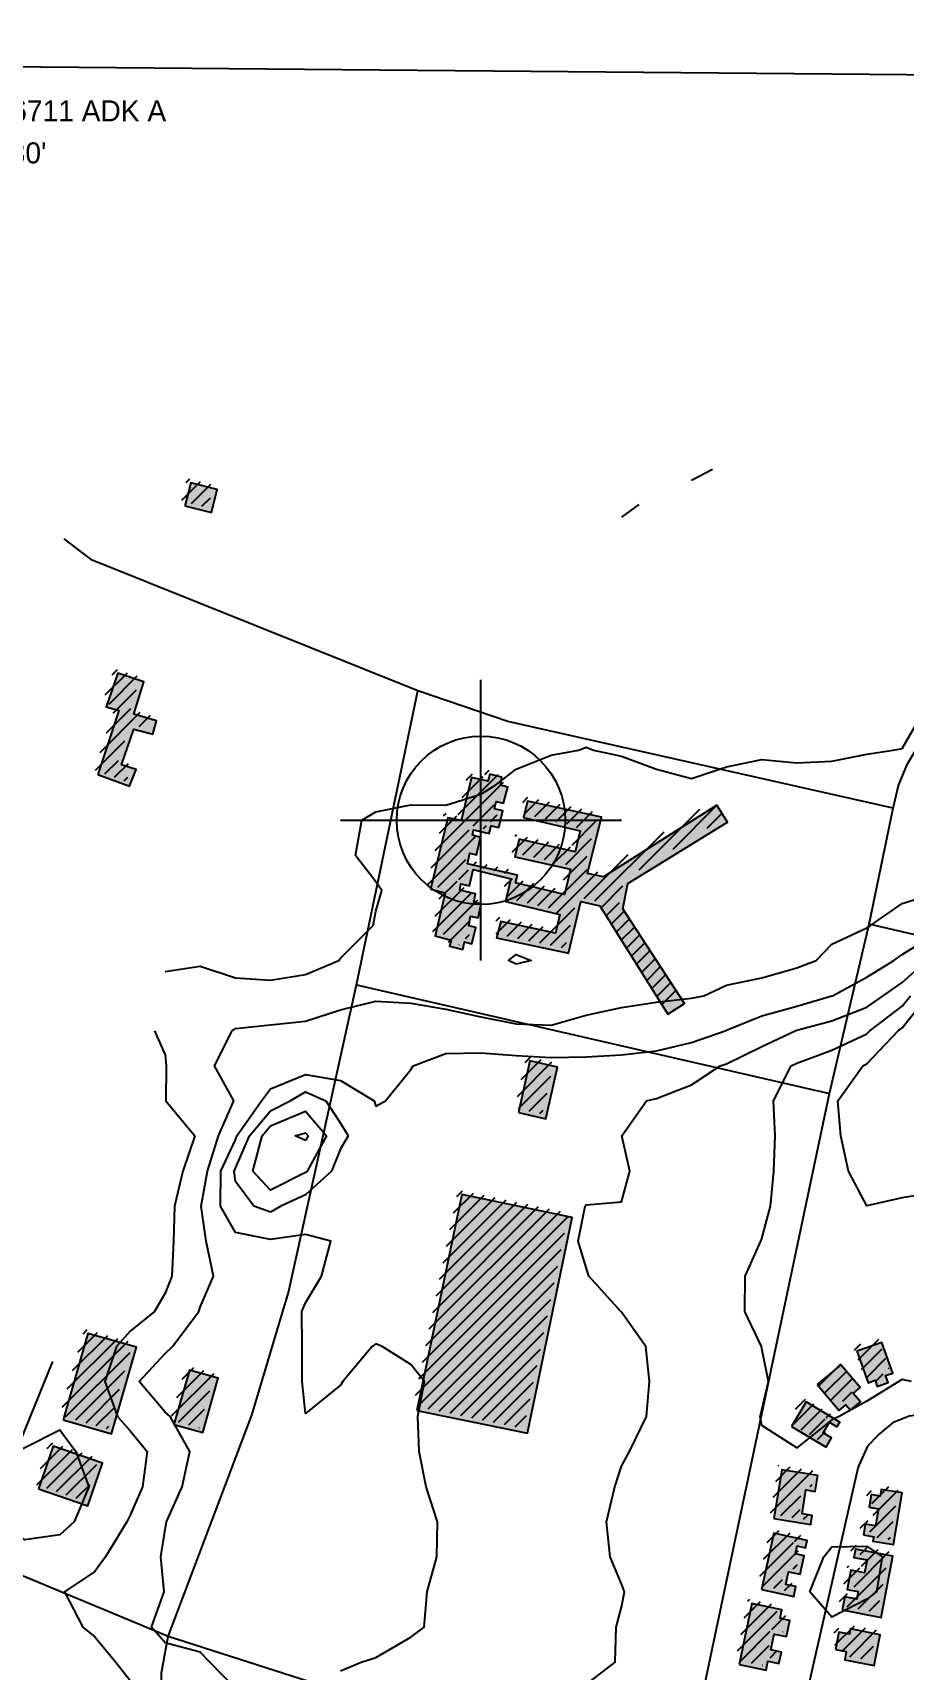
# Model space of a CAD drawing. Extents: x -12748497 to 5449789, y 79630 to 14464147.
# Drawn here: x 3135302 to 3136792, y 319705 to 322506 of the extents above; entities that cross this region are included whole.
import ezdxf

# ---------------------------------------------------------------- set-up
doc = ezdxf.new("R2010")
doc.units = 21
for name, color, linetype in [('BM_LABELS', 2, 'Continuous'), ('BUILDINGS', 9, 'Continuous'), ('CL_LOCAL', 4, 'Continuous'), ('CL_MAJOR', 2, 'Continuous'), ('CONTOUR_INDEX', 150, 'Continuous'), ('CONTOUR_MAJOR', 92, 'Continuous'), ('PLSS_QQ', 8, 'Continuous'), ('PLSS_SECTION', 7, 'Continuous')]:
    doc.layers.add(name, color=color, linetype=linetype)

msp = doc.modelspace()

# ---------------------------------------------------------------- hatches: boundary and pattern name
at = {"layer": 'BUILDINGS_HATCH'}
for points in [[(3135562.5, 321696.4), (3135607.7, 321685), (3135617.6, 321724.2), (3135572.4, 321735.6)], [(3135413.4, 321236.5), (3135467.7, 321216.6), (3135479.2, 321245.5), (3135453.8, 321253), (3135475.2, 321314.4), (3135507.3, 321305.7), (3135513.6, 321328.6), (3135475.2, 321339.9), (3135492.4, 321395.3), (3135447.7, 321410.2), (3135427.7, 321352.4), (3135449.5, 321346.1)], [(3135982.2, 321040.4), (3136007.6, 321034.1), (3135990, 320960.5), (3136017.8, 320953.6), (3136014.7, 320942.8), (3136037.6, 320937.2), (3136040.2, 320950.4), (3136052.9, 320947.3), (3136059.8, 320975), (3136047.7, 320978.1), (3136050.9, 320994.5), (3136063.6, 320991.3), (3136069.2, 321015.4), (3136056.5, 321018), (3136059.1, 321032.4), (3136032.5, 321038.7), (3136034.4, 321049.6), (3136048.9, 321046.4), (3136055.2, 321074.2), (3136119.9, 321058.5), (3136110.5, 321019.3), (3136203.6, 320997.3), (3136196.1, 320965.3), (3136102.3, 320985.5), (3136095.4, 320957.2), (3136218.2, 320931.3), (3136239.6, 321019.4), (3136271.6, 321011.8), (3136388.2, 320827), (3136416.8, 320844.9), (3136311, 321007.2), (3136319.8, 321050.1), (3136490.4, 321155), (3136471.9, 321184.1), (3136278.1, 321061.4), (3136250.9, 321067.6), (3136274.8, 321163.5), (3136148.4, 321191.3), (3136141.5, 321162.9), (3136238.2, 321140.3), (3136229.4, 321104.6), (3136133.9, 321126.1), (3136126.3, 321095.9), (3136221.9, 321074.5), (3136211.2, 321031.7), (3136127.7, 321051.2), (3136130.9, 321064.4), (3136045.6, 321083.9), (3136049.4, 321102.1), (3136060.9, 321099.5), (3136067.8, 321129.1), (3136053.9, 321132.9), (3136055.8, 321141.9), (3136082.4, 321135.6), (3136086.2, 321148.9), (3136098.9, 321146.3), (3136105.8, 321174.7), (3136091.9, 321177.9), (3136094.4, 321190.5), (3136107.1, 321187.4), (3136114.7, 321215.1), (3136102, 321218.2), (3136104.5, 321232.1), (3136083.9, 321237.1), (3136080.2, 321225.1), (3136052.4, 321231.4), (3136034.8, 321157.8), (3136011.8, 321162.8)], [(3136132.6, 320658.4), (3136179.5, 320648), (3136199.3, 320736.2), (3136152.4, 320746.7)], [(3135958.8, 320149), (3136147.9, 320109.8), (3136224.8, 320479), (3136035.6, 320518.1)], [(3135354.3, 320132.6), (3135436.9, 320109), (3135479.3, 320256.9), (3135396.6, 320280.4)], [(3136711.1, 320250.1), (3136730.5, 320196.1), (3136742.5, 320200.5), (3136746.3, 320189.9), (3136764.8, 320196.5), (3136760.4, 320208.5), (3136772.7, 320212.9), (3136753.9, 320265.4)], [(3135543.7, 320124.8), (3135592.8, 320111), (3135619.3, 320204), (3135570.2, 320217.9)], [(3136643.7, 320193.1), (3136681.1, 320148.9), (3136692.4, 320158.4), (3136700.2, 320149.1), (3136717.3, 320163.5), (3136705.1, 320177.9), (3136717.2, 320188), (3136684.1, 320227.1)], [(3136599.3, 320121.3), (3136658.6, 320086.1), (3136668.2, 320102), (3136653.6, 320110.7), (3136664.3, 320128.6), (3136677.3, 320120.8), (3136682.2, 320129.1), (3136624.4, 320163.4)], [(3135311.8, 320014.6), (3135396.1, 319985.8), (3135421.3, 320058.8), (3135337, 320087.6)], [(3136569.5, 319963.8), (3136632.4, 319953.6), (3136634.9, 319969.3), (3136617.6, 319972.1), (3136624.2, 320013), (3136640.1, 320010.4), (3136644.6, 320037.7), (3136583.1, 320047.6)], [(3136722.4, 319935.9), (3136740.2, 319933), (3136738.9, 319925.4), (3136774, 319919.6), (3136788.6, 320007.9), (3136753, 320013.8), (3136751.1, 320002.4), (3136735.7, 320004.9), (3136732.1, 319983.2), (3136748.2, 319980.6), (3136743.4, 319951.7), (3136725.5, 319954.6)], [(3136548.1, 319842.6), (3136603.3, 319830.5), (3136607.1, 319847.7), (3136589.9, 319851.4), (3136594.6, 319873), (3136614.1, 319868.7), (3136621, 319900.2), (3136606.3, 319903.4), (3136609.3, 319917.2), (3136623.4, 319914.1), (3136626.1, 319926.6), (3136569.3, 319939)], [(3136686.2, 319807.9), (3136752.6, 319795), (3136772.9, 319899.4), (3136709, 319911.8), (3136706.3, 319897.6), (3136728.9, 319893.2), (3136724.6, 319871), (3136701.1, 319875.5), (3136694.7, 319842.7), (3136713.6, 319839), (3136711, 319826), (3136690.5, 319830)], [(3136509.8, 319714.5), (3136556.1, 319704.9), (3136559.3, 319719.9), (3136578.1, 319716), (3136582.2, 319735.7), (3136564.2, 319739.5), (3136569.8, 319766.4), (3136591, 319762), (3136596.8, 319789.7), (3136580.2, 319793.2), (3136583.3, 319807.6), (3136531.5, 319818.4)], [(3136674.6, 319740.1), (3136693.2, 319736.5), (3136690.5, 319722.4), (3136740.9, 319712.6), (3136751.2, 319765.2), (3136700.3, 319775.1), (3136698.5, 319766), (3136680.4, 319769.5)]]:
    msp.add_hatch(color=251, dxfattribs=at).paths.add_polyline_path(points)
at = {"layer": 'BUILDINGS_SHADOW'}
h = msp.add_hatch(dxfattribs=at)
h.set_pattern_fill('ANSI31', scale=5)
h.paths.add_polyline_path([(3135556.6, 321704.4), (3135601.8, 321693.1), (3135611.7, 321732.3), (3135566.5, 321743.6)])
h = msp.add_hatch(dxfattribs=at)
h.set_pattern_fill('ANSI31', scale=5)
h.paths.add_polyline_path([(3135407.5, 321244.5), (3135461.8, 321224.7), (3135473.3, 321253.6), (3135447.9, 321261.1), (3135469.3, 321322.5), (3135501.4, 321313.8), (3135507.7, 321336.7), (3135469.3, 321347.9), (3135486.4, 321403.4), (3135441.8, 321418.3), (3135421.8, 321360.4), (3135443.6, 321354.2)])
h = msp.add_hatch(dxfattribs=at)
h.set_pattern_fill('ANSI31', scale=5)
h.paths.add_polyline_path([(3135976.3, 321048.4), (3136001.7, 321042.2), (3135984.1, 320968.6), (3136011.9, 320961.7), (3136008.8, 320950.9), (3136031.7, 320945.2), (3136034.3, 320958.4), (3136047, 320955.3), (3136053.9, 320983.1), (3136041.8, 320986.2), (3136045, 321002.5), (3136057.7, 320999.3), (3136063.3, 321023.5), (3136050.6, 321026), (3136053.2, 321040.5), (3136026.6, 321046.8), (3136028.5, 321057.6), (3136043, 321054.5), (3136049.3, 321082.3), (3136114, 321066.6), (3136104.6, 321027.4), (3136197.7, 321005.4), (3136190.1, 320973.4), (3136096.4, 320993.6), (3136089.5, 320965.2), (3136212.3, 320939.4), (3136233.7, 321027.4), (3136265.7, 321019.9), (3136382.2, 320835.1), (3136410.9, 320853), (3136305.1, 321015.3), (3136313.9, 321058.1), (3136484.5, 321163), (3136466, 321192.2), (3136272.2, 321069.4), (3136245, 321075.6), (3136268.9, 321171.6), (3136142.5, 321199.3), (3136135.5, 321170.9), (3136232.3, 321148.3), (3136223.5, 321112.7), (3136127.9, 321134.1), (3136120.4, 321104), (3136216, 321082.5), (3136205.3, 321039.8), (3136121.8, 321059.2), (3136125, 321072.5), (3136039.7, 321092), (3136043.5, 321110.1), (3136055, 321107.6), (3136061.9, 321137.1), (3136048, 321140.9), (3136049.9, 321150), (3136076.5, 321143.7), (3136080.3, 321157), (3136093, 321154.4), (3136099.9, 321182.7), (3136086, 321185.9), (3136088.5, 321198.6), (3136101.2, 321195.4), (3136108.7, 321223.2), (3136096, 321226.3), (3136098.6, 321240.2), (3136078, 321245.2), (3136074.3, 321233.1), (3136046.5, 321239.5), (3136028.8, 321165.8), (3136005.9, 321170.9)])
h = msp.add_hatch(dxfattribs=at)
h.set_pattern_fill('ANSI31', scale=5)
h.paths.add_polyline_path([(3136126.7, 320666.5), (3136173.6, 320656), (3136193.3, 320744.3), (3136146.5, 320754.7)])
h = msp.add_hatch(dxfattribs=at)
h.set_pattern_fill('ANSI31', scale=5)
h.paths.add_polyline_path([(3135952.9, 320157.1), (3136142, 320117.9), (3136218.9, 320487), (3136029.7, 320526.2)])
h = msp.add_hatch(dxfattribs=at)
h.set_pattern_fill('ANSI31', scale=5)
h.paths.add_polyline_path([(3135348.4, 320140.7), (3135431, 320117.1), (3135473.4, 320264.9), (3135390.7, 320288.5)])
h = msp.add_hatch(dxfattribs=at)
h.set_pattern_fill('ANSI31', scale=5)
h.paths.add_polyline_path([(3136705.2, 320258.1), (3136724.5, 320204.2), (3136736.6, 320208.5), (3136740.4, 320197.9), (3136758.8, 320204.5), (3136754.5, 320216.6), (3136766.8, 320221), (3136748, 320273.4)])
h = msp.add_hatch(dxfattribs=at)
h.set_pattern_fill('ANSI31', scale=5)
h.paths.add_polyline_path([(3135537.8, 320132.9), (3135586.9, 320119), (3135613.4, 320212.1), (3135564.3, 320226)])
h = msp.add_hatch(dxfattribs=at)
h.set_pattern_fill('ANSI31', scale=5)
h.paths.add_polyline_path([(3136637.8, 320201.2), (3136675.2, 320157), (3136686.4, 320166.4), (3136694.3, 320157.2), (3136711.4, 320171.6), (3136699.2, 320185.9), (3136711.3, 320196), (3136678.2, 320235.1)])
h = msp.add_hatch(dxfattribs=at)
h.set_pattern_fill('ANSI31', scale=5)
h.paths.add_polyline_path([(3136593.3, 320129.4), (3136652.7, 320094.1), (3136662.2, 320110.1), (3136647.7, 320118.7), (3136658.3, 320136.6), (3136671.4, 320128.9), (3136676.3, 320137.2), (3136618.5, 320171.5)])
h = msp.add_hatch(dxfattribs=at)
h.set_pattern_fill('ANSI31', scale=5)
h.paths.add_polyline_path([(3135305.9, 320022.7), (3135390.2, 319993.8), (3135415.4, 320066.8), (3135331, 320095.7)])
h = msp.add_hatch(dxfattribs=at)
h.set_pattern_fill('ANSI31', scale=5)
h.paths.add_polyline_path([(3136563.6, 319971.9), (3136626.5, 319961.7), (3136629, 319977.3), (3136611.6, 319980.2), (3136618.3, 320021.1), (3136634.2, 320018.5), (3136638.6, 320045.8), (3136577.2, 320055.7)])
h = msp.add_hatch(dxfattribs=at)
h.set_pattern_fill('ANSI31', scale=5)
h.paths.add_polyline_path([(3136716.5, 319944), (3136734.3, 319941.1), (3136733, 319933.5), (3136768.1, 319927.7), (3136782.7, 320015.9), (3136747.1, 320021.8), (3136745.2, 320010.4), (3136729.8, 320013), (3136726.2, 319991.3), (3136742.3, 319988.6), (3136737.5, 319959.7), (3136719.6, 319962.7)])
h = msp.add_hatch(dxfattribs=at)
h.set_pattern_fill('ANSI31', scale=5)
h.paths.add_polyline_path([(3136542.2, 319850.7), (3136597.4, 319838.6), (3136601.2, 319855.7), (3136584, 319859.5), (3136588.7, 319881), (3136608.2, 319876.8), (3136615.1, 319908.3), (3136600.4, 319911.5), (3136603.4, 319925.2), (3136617.4, 319922.2), (3136620.2, 319934.7), (3136563.4, 319947.1)])
h = msp.add_hatch(dxfattribs=at)
h.set_pattern_fill('ANSI31', scale=5)
h.paths.add_polyline_path([(3136680.3, 319816), (3136746.7, 319803.1), (3136767, 319907.4), (3136703.1, 319919.8), (3136700.4, 319905.7), (3136723, 319901.3), (3136718.6, 319879), (3136695.2, 319883.6), (3136688.8, 319850.8), (3136707.7, 319847.1), (3136705.1, 319834), (3136684.6, 319838)])
h = msp.add_hatch(dxfattribs=at)
h.set_pattern_fill('ANSI31', scale=5)
h.paths.add_polyline_path([(3136503.9, 319722.5), (3136550.2, 319712.9), (3136553.3, 319727.9), (3136572.2, 319724), (3136576.3, 319743.8), (3136558.2, 319747.5), (3136563.9, 319774.5), (3136585.1, 319770.1), (3136590.9, 319797.8), (3136574.3, 319801.2), (3136577.3, 319815.7), (3136525.6, 319826.4)])
h = msp.add_hatch(dxfattribs=at)
h.set_pattern_fill('ANSI31', scale=5)
h.paths.add_polyline_path([(3136668.7, 319748.2), (3136687.3, 319744.6), (3136684.5, 319730.5), (3136735, 319720.7), (3136745.3, 319773.3), (3136694.4, 319783.2), (3136692.6, 319774), (3136674.5, 319777.5)])

# ---------------------------------------------------------------- linework, layer by layer
at = {"layer": 'BUILDINGS'}
for points in [[(3135562.5, 321696.4), (3135607.7, 321685), (3135617.6, 321724.2), (3135572.4, 321735.6), (3135562.5, 321696.4)], [(3135413.4, 321236.5), (3135467.7, 321216.6), (3135479.2, 321245.5), (3135453.8, 321253), (3135475.2, 321314.4), (3135507.3, 321305.7), (3135513.6, 321328.6), (3135475.2, 321339.9), (3135492.4, 321395.3), (3135447.7, 321410.2), (3135427.7, 321352.4), (3135449.5, 321346.1), (3135413.4, 321236.5)], [(3135982.2, 321040.4), (3136007.6, 321034.1), (3135990, 320960.5), (3136017.8, 320953.6), (3136014.7, 320942.8), (3136037.6, 320937.2), (3136040.2, 320950.4), (3136052.9, 320947.3), (3136059.8, 320975), (3136047.7, 320978.1), (3136050.9, 320994.5), (3136063.6, 320991.3), (3136069.2, 321015.4), (3136056.5, 321018), (3136059.1, 321032.4), (3136032.5, 321038.7), (3136034.4, 321049.6), (3136048.9, 321046.4), (3136055.2, 321074.2), (3136119.9, 321058.5), (3136110.5, 321019.3), (3136203.6, 320997.3), (3136196.1, 320965.3), (3136102.3, 320985.5), (3136095.4, 320957.2), (3136218.2, 320931.3), (3136239.6, 321019.4), (3136271.6, 321011.8), (3136388.2, 320827), (3136416.8, 320844.9), (3136311, 321007.2), (3136319.8, 321050.1), (3136490.4, 321155), (3136471.9, 321184.1), (3136278.1, 321061.4), (3136250.9, 321067.6), (3136274.8, 321163.5), (3136148.4, 321191.3), (3136141.5, 321162.9), (3136238.2, 321140.3), (3136229.4, 321104.6), (3136133.9, 321126.1), (3136126.3, 321095.9), (3136221.9, 321074.5), (3136211.2, 321031.7), (3136127.7, 321051.2), (3136130.9, 321064.4), (3136045.6, 321083.9), (3136049.4, 321102.1), (3136060.9, 321099.5), (3136067.8, 321129.1), (3136053.9, 321132.9), (3136055.8, 321141.9), (3136082.4, 321135.6), (3136086.2, 321148.9), (3136098.9, 321146.3), (3136105.8, 321174.7), (3136091.9, 321177.9), (3136094.4, 321190.5), (3136107.1, 321187.4), (3136114.7, 321215.1), (3136102, 321218.2), (3136104.5, 321232.1), (3136083.9, 321237.1), (3136080.2, 321225.1), (3136052.4, 321231.4), (3136034.8, 321157.8), (3136011.8, 321162.8), (3135982.2, 321040.4)], [(3136132.6, 320658.4), (3136179.5, 320648), (3136199.3, 320736.2), (3136152.4, 320746.7), (3136132.6, 320658.4)], [(3135958.8, 320149), (3136147.9, 320109.8), (3136224.8, 320479), (3136035.6, 320518.1), (3135958.8, 320149)], [(3135354.3, 320132.6), (3135436.9, 320109), (3135479.3, 320256.9), (3135396.6, 320280.4), (3135354.3, 320132.6)], [(3136711.1, 320250.1), (3136730.5, 320196.1), (3136742.5, 320200.5), (3136746.3, 320189.9), (3136764.8, 320196.5), (3136760.4, 320208.5), (3136772.7, 320212.9), (3136753.9, 320265.4), (3136711.1, 320250.1)], [(3135543.7, 320124.8), (3135592.8, 320111), (3135619.3, 320204), (3135570.2, 320217.9), (3135543.7, 320124.8)], [(3136643.7, 320193.1), (3136681.1, 320148.9), (3136692.4, 320158.4), (3136700.2, 320149.1), (3136717.3, 320163.5), (3136705.1, 320177.9), (3136717.2, 320188), (3136684.1, 320227.1), (3136643.7, 320193.1)], [(3136599.3, 320121.3), (3136658.6, 320086.1), (3136668.2, 320102), (3136653.6, 320110.7), (3136664.3, 320128.6), (3136677.3, 320120.8), (3136682.2, 320129.1), (3136624.4, 320163.4), (3136599.3, 320121.3)], [(3135311.8, 320014.6), (3135396.1, 319985.8), (3135421.3, 320058.8), (3135337, 320087.6), (3135311.8, 320014.6)], [(3136569.5, 319963.8), (3136632.4, 319953.6), (3136634.9, 319969.3), (3136617.6, 319972.1), (3136624.2, 320013), (3136640.1, 320010.4), (3136644.6, 320037.7), (3136583.1, 320047.6), (3136569.5, 319963.8)], [(3136722.4, 319935.9), (3136740.2, 319933), (3136738.9, 319925.4), (3136774, 319919.6), (3136788.6, 320007.9), (3136753, 320013.8), (3136751.1, 320002.4), (3136735.7, 320004.9), (3136732.1, 319983.2), (3136748.2, 319980.6), (3136743.4, 319951.7), (3136725.5, 319954.6), (3136722.4, 319935.9)], [(3136548.1, 319842.6), (3136603.3, 319830.5), (3136607.1, 319847.7), (3136589.9, 319851.4), (3136594.6, 319873), (3136614.1, 319868.7), (3136621, 319900.2), (3136606.3, 319903.4), (3136609.3, 319917.2), (3136623.4, 319914.1), (3136626.1, 319926.6), (3136569.3, 319939), (3136548.1, 319842.6)], [(3136686.2, 319807.9), (3136752.6, 319795), (3136772.9, 319899.4), (3136709, 319911.8), (3136706.3, 319897.6), (3136728.9, 319893.2), (3136724.6, 319871), (3136701.1, 319875.5), (3136694.7, 319842.7), (3136713.6, 319839), (3136711, 319826), (3136690.5, 319830), (3136686.2, 319807.9)], [(3136509.8, 319714.5), (3136556.1, 319704.9), (3136559.3, 319719.9), (3136578.1, 319716), (3136582.2, 319735.7), (3136564.2, 319739.5), (3136569.8, 319766.4), (3136591, 319762), (3136596.8, 319789.7), (3136580.2, 319793.2), (3136583.3, 319807.6), (3136531.5, 319818.4), (3136509.8, 319714.5)], [(3136674.6, 319740.1), (3136693.2, 319736.5), (3136690.5, 319722.4), (3136740.9, 319712.6), (3136751.2, 319765.2), (3136700.3, 319775.1), (3136698.5, 319766), (3136680.4, 319769.5), (3136674.6, 319740.1)]]:
    msp.add_lwpolyline(points, close=True, dxfattribs=at)
at = {"layer": 'CL_LOCAL'}
for points in [[(3136773.2, 321179.4), (3136114.3, 321327.6), (3135960.7, 321379.7), (3135403.6, 321603.3), (3135356.1, 321640.1)], [(3135382.6, 319421.9), (3135487.4, 319475.1), (3135502.2, 319492.7), (3135514.2, 319511.9), (3135520.5, 319544.1), (3135523, 319588.1), (3135523.3, 319635.3), (3135521.8, 319664.7), (3135522.4, 319700), (3135533.8, 319762), (3135676.8, 320141.1), (3135739.7, 320350.6), (3135855.8, 320877), (3135960.7, 321379.7)], [(3135855.8, 320877), (3136664.3, 320691)], [(3136418.4, 319521.7), (3135775.4, 319684.8), (3135533.8, 319762), (3135284.9, 319866.1), (3135246.4, 319889.5), (3135234.6, 319908.9), (3135230.6, 319924.3), (3135230.5, 319945), (3135232.3, 319960.4), (3135242.3, 320002.5), (3135336.4, 320232.7)], [(3136617.8, 319628.7), (3136713.5, 320050.9), (3136730.9, 320089.1), (3136747.5, 320106.8), (3136775.3, 320129.5), (3136801, 320139.6), (3136837.8, 320144.3), (3137037.9, 320149.2), (3137076.1, 320141.1), (3137100.6, 320126.6), (3137116.2, 320110), (3137123.6, 320090.6), (3137129.3, 319939.7), (3137119.6, 319916.2), (3137108.6, 319900.3), (3137090.3, 319887.7), (3137001.1, 319866.4), (3136985.8, 319854.6), (3136964.7, 319829.8), (3136957.8, 319797.2), (3136966.2, 319645.5)]]:
    msp.add_lwpolyline(points, dxfattribs=at)
at = {"layer": 'CL_MAJOR'}
for points in [[(3136445.3, 319650.8), (3136664.3, 320691), (3136732.1, 320980.7), (3136773.2, 321179.4), (3136782.4, 321218.1), (3136798, 321254.9), (3136825, 321300.8), (3136854.1, 321344), (3137185.4, 321819), (3137222.5, 321876.7), (3137248.8, 321938.2), (3137267.9, 322007), (3137279, 322072.7), (3137336.9, 322461.2), (3137363.8, 322587.5)], [(3138489.8, 320773.5), (3138437.6, 320774), (3138289.2, 320776.8), (3138058, 320799), (3137936.4, 320813.8), (3137868.7, 320822.4), (3137810.5, 320834.2), (3137754.9, 320845.3), (3137605.3, 320858), (3137557.4, 320858.1), (3137520, 320861.9), (3137426.8, 320849.5), (3137318.8, 320853.3), (3137215.8, 320870.6), (3136989.5, 320920.9), (3136732.1, 320980.7)]]:
    msp.add_lwpolyline(points, dxfattribs=at)
at = {"layer": 'CONTOUR_INDEX'}
for points, elevation in [([(3136464.6, 321758.4), (3136428.6, 321739.4)], 10), ([(3136338.6, 321698.4), (3136308.6, 321677)], 10), ([(3135648.6, 319673.5), (3135605.1, 319718.4), (3135588.6, 319735.2), (3135528.6, 319751.5), (3135505.2, 319778.4), (3135526.9, 319838.4), (3135521.1, 319898.4), (3135528.6, 319945.5), (3135530.7, 319958.4), (3135557.6, 320018.4), (3135570.6, 320078.4), (3135537.4, 320138.4), (3135528.6, 320146), (3135484.3, 320198.4), (3135528.6, 320246.3), (3135541, 320258.4), (3135586.4, 320318.4), (3135588.6, 320325.3), (3135611.2, 320378.4), (3135598.9, 320438.4), (3135590, 320498.4), (3135601, 320558.4), (3135619.8, 320618.4), (3135646.2, 320678.4), (3135612.8, 320738.4), (3135643.4, 320798.4), (3135648.6, 320802.2), (3135708.6, 320808.5), (3135768.6, 320814.8), (3135828.6, 320834.4), (3135888.6, 320849), (3135948.6, 320845.7), (3136008.6, 320835.5), (3136068.6, 320822.4), (3136128.6, 320810), (3136188.6, 320807.9), (3136248.6, 320825.1), (3136308.6, 320838.2), (3136368.6, 320847.3), (3136428.6, 320854.4), (3136449.9, 320858.4), (3136488.6, 320876.3), (3136548.6, 320888.8), (3136608.6, 320905.9), (3136642, 320918.4), (3136668.6, 320946.7), (3136728.6, 320974.7), (3136734.4, 320978.4), (3136788.6, 321016.2), (3136848.6, 321034.7)], 20), ([(3136248.6, 319680.1), (3136298, 319718.4), (3136299.6, 319778.4), (3136308.6, 319812.3), (3136313.8, 319838.4), (3136308.6, 319852.2), (3136289.4, 319898.4), (3136283.5, 319958.4), (3136297.3, 320018.4), (3136308.6, 320053.7), (3136322.4, 320078.4), (3136351.4, 320138.4), (3136356.9, 320198.4), (3136350.3, 320258.4), (3136308.6, 320317.2), (3136307.5, 320318.4), (3136252.9, 320378.4), (3136248.6, 320393.4), (3136234.6, 320438.4), (3136246.9, 320498.4), (3136248.6, 320500.6), (3136308.6, 320505.9), (3136323.1, 320558.4), (3136309.5, 320618.4), (3136351.4, 320678.4), (3136368.6, 320682.5), (3136428.6, 320705.8), (3136477.8, 320738.4), (3136488.6, 320742), (3136548.6, 320771.5), (3136605.9, 320798.4), (3136608.6, 320799.3), (3136668.6, 320815.2), (3136728.6, 320838.9), (3136756.1, 320858.4), (3136788.6, 320881.1), (3136830.9, 320918.4)], 30), ([(3136848.6, 320522.5), (3136788.6, 320512.7), (3136728.6, 320499.1), (3136696.8, 320558.4), (3136684, 320618.4), (3136678.6, 320678.4), (3136721.6, 320738.4), (3136728.6, 320741.9), (3136782.2, 320798.4), (3136788.6, 320803.3), (3136832.6, 320858.4)], 40), ([(3135708.6, 320488.1), (3135680, 320498.4), (3135648.6, 320540.7), (3135646.4, 320558.4), (3135648.6, 320563.3), (3135672.8, 320618.4), (3135708.6, 320661.2), (3135742.1, 320678.4), (3135768.6, 320694.1), (3135803.3, 320678.4), (3135828.6, 320640.3), (3135841.6, 320618.4), (3135828.6, 320596.2), (3135812.8, 320558.4), (3135768.6, 320518), (3135726.6, 320498.4), (3135708.6, 320488.1)], 30), ([(3135768.6, 320610.8), (3135750.9, 320618.4), (3135768.6, 320623.5), (3135772.9, 320618.4), (3135768.6, 320610.8)], 40), ([(3135228.6, 320029.9), (3135275.3, 320078.4), (3135288.6, 320085.7), (3135348.6, 320115.5), (3135376.1, 320078.4), (3135398.2, 320018.4), (3135372.8, 319958.4), (3135348.6, 319936), (3135288.6, 319927.3), (3135233.3, 319958.4), (3135228.6, 319988.4)], 10), ([(3136728.6, 319825.9), (3136668.6, 319795.1), (3136630.7, 319838.4), (3136654.6, 319898.4), (3136668.6, 319915.7), (3136728.6, 319917), (3136754.8, 319898.4), (3136744.8, 319838.4), (3136728.6, 319825.9)], 30)]:
    msp.add_lwpolyline(points, dxfattribs=dict(at, elevation=elevation))
at = {"layer": 'CONTOUR_MAJOR'}
for points, elevation in [([(3135528.6, 320900), (3135588.6, 320908.7), (3135648.6, 320889), (3135708.6, 320884.7), (3135768.6, 320894.4), (3135825.4, 320918.4), (3135828.6, 320922.3), (3135884.3, 320978.4), (3135888.6, 321002.8), (3135899.3, 321038.4), (3135888.6, 321053.4), (3135853.9, 321098.4), (3135865, 321158.4), (3135888.6, 321172.7), (3135948.6, 321184.9), (3136008.6, 321184.2), (3136068.6, 321203.3), (3136093.2, 321218.4), (3136128.6, 321245.7), (3136188.6, 321269.5), (3136235.3, 321278.4), (3136248.6, 321283.4), (3136261, 321278.4), (3136308.6, 321267.8), (3136368.6, 321245.6), (3136428.6, 321230.1), (3136488.6, 321250.1), (3136548.6, 321262.6), (3136608.6, 321256.9), (3136668.6, 321259.5), (3136728.6, 321271.5), (3136773.6, 321278.4), (3136788.6, 321281.4), (3136821.9, 321338.4)], 15), ([(3135828.6, 319703.4), (3135863.6, 319718.4), (3135888.6, 319726.1), (3135948.6, 319761.3), (3135971.6, 319778.4), (3135976.7, 319838.4), (3135992.9, 319898.4), (3135994, 319958.4), (3135975, 320018.4), (3135963, 320078.4), (3135960.4, 320138.4), (3135972, 320198.4), (3135948.6, 320227.7), (3135899.8, 320258.4), (3135888.6, 320263.1), (3135882.3, 320258.4), (3135832.5, 320198.4), (3135828.6, 320192.2), (3135768.6, 320143.4), (3135763.1, 320198.4), (3135762.9, 320258.4), (3135762.1, 320318.4), (3135768.6, 320333.1), (3135796.1, 320378.4), (3135811.8, 320438.4), (3135768.6, 320450.1), (3135708.6, 320441.5), (3135648.6, 320453.4), (3135623.3, 320498.4), (3135623.7, 320558.4), (3135648.6, 320612), (3135651.4, 320618.4), (3135693.5, 320678.4), (3135708.6, 320699.1), (3135768.6, 320723.6), (3135828.6, 320713.3), (3135885.7, 320678.4), (3135888.6, 320669.5), (3135905.5, 320678.4), (3135948.6, 320731.9), (3135952.6, 320738.4), (3136008.6, 320759.5), (3136068.6, 320760.7), (3136128.6, 320756), (3136188.6, 320752.7), (3136248.6, 320753.8), (3136308.6, 320757.1), (3136368.6, 320764), (3136428.6, 320778.3), (3136486.1, 320798.4), (3136488.6, 320799.4), (3136548.6, 320823.9), (3136608.6, 320840.7), (3136668.6, 320857.9), (3136669.9, 320858.4), (3136728.6, 320890.1), (3136774.8, 320918.4), (3136788.6, 320929.1), (3136848.6, 320966)], 25), ([(3136128.6, 320912.3), (3136115.6, 320918.4), (3136128.6, 320928.8), (3136154.6, 320918.4), (3136128.6, 320912.3)], 15), ([(3136804.6, 320198.4), (3136788.6, 320201.6), (3136782.9, 320198.4), (3136728.6, 320164.9), (3136681.3, 320138.4), (3136668.6, 320132.9), (3136608.6, 320084.9), (3136548.6, 320123.4), (3136545.9, 320138.4), (3136548.6, 320149.7), (3136560, 320198.4), (3136548.6, 320254.6), (3136548, 320258.4), (3136519.5, 320318.4), (3136520.1, 320378.4), (3136547.3, 320438.4), (3136548.6, 320443.1), (3136563.8, 320498.4), (3136569.3, 320558.4), (3136571.8, 320618.4), (3136569, 320678.4), (3136599.2, 320738.4), (3136608.6, 320742.9), (3136668.6, 320765.2), (3136728.6, 320793.4), (3136733.3, 320798.4), (3136788.6, 320840.4), (3136803, 320858.4)], 35), ([(3135510.3, 320798.4), (3135528.6, 320757.1), (3135530.2, 320738.4), (3135529.8, 320678.4), (3135579.2, 320618.4), (3135558.7, 320558.4), (3135544.6, 320498.4), (3135542.9, 320438.4), (3135539.9, 320378.4), (3135528.6, 320349.5), (3135510.3, 320318.4), (3135468.6, 320284.5), (3135445.4, 320258.4), (3135425.5, 320198.4), (3135447.2, 320138.4), (3135468.6, 320114.3), (3135497.8, 320078.4), (3135490.1, 320018.4), (3135468.6, 319969.6), (3135462.9, 319958.4), (3135426.3, 319898.4), (3135408.6, 319873.4), (3135356.3, 319838.4), (3135387.7, 319778.4), (3135408.6, 319761.5), (3135444, 319718.4), (3135468.6, 319687)], 15), ([(3135768.6, 320556), (3135708.6, 320525.8), (3135678.3, 320558.4), (3135694.2, 320618.4), (3135708.6, 320635.7), (3135768.6, 320660.9), (3135804.3, 320618.4), (3135771.3, 320558.4), (3135768.6, 320556)], 35)]:
    msp.add_lwpolyline(points, dxfattribs=dict(at, elevation=elevation))
at = {"layer": 'IMG_ALIGN_FAR'}
for p, q in [((3136068.6, 320918.4), (3136068.6, 321398.4)), ((3135828.6, 321158.4), (3136308.6, 321158.4))]:
    msp.add_line(p, q, dxfattribs=at)
msp.add_circle((3136068.6, 321158.4), 144, dxfattribs=at)
at = {"layer": 'PLSS_QQ'}
msp.add_lwpolyline([(3138728.6, 322416.6), (3133448.7, 322463.2), (3133404.6, 317183.6), (3138499.8, 317138.6), (3138583.5, 317259.4), (3138688.7, 317625.4), (3138695.3, 318424.9), (3138590.4, 318489.2), (3138255, 318508), (3138699.3, 318899.3), (3138715.9, 320895.5), (3138676.3, 321090), (3138718.1, 321156.3), (3138728.6, 322416.6)], dxfattribs=at)
at = {"layer": 'PLSS_SECTION'}
msp.add_lwpolyline([(3138728.6, 322416.6), (3133448.7, 322463.2), (3133404.6, 317183.6), (3138499.8, 317138.6), (3138583.5, 317259.4), (3138688.7, 317625.4), (3138695.3, 318424.9), (3138590.4, 318489.2), (3138255, 318508), (3138699.3, 318899.3), (3138715.9, 320895.5), (3138676.3, 321090), (3138718.1, 321156.3), (3138728.6, 322416.6)], dxfattribs=at)
msp.add_lwpolyline([(3138728.6, 322416.6), (3133448.7, 322463.2), (3133404.6, 317183.6), (3138499.8, 317138.6), (3138583.5, 317259.4), (3138688.7, 317625.4), (3138695.3, 318424.9), (3138590.4, 318489.2), (3138255, 318508), (3138699.3, 318899.3), (3138715.9, 320895.5), (3138676.3, 321090), (3138718.1, 321156.3), (3138728.6, 322416.6)], dxfattribs=at)

# ---------------------------------------------------------------- texts
at = {"layer": 'BM_LABELS'}
for s, p in [('DN6711 ADK A', (3135195.9, 322354, 10.3)), ("10.30'", (3135195.9, 322282, 10.3))]:
    msp.add_text(s, height=36, dxfattribs=at).set_placement(p)

doc.saveas('drawing.dxf')
